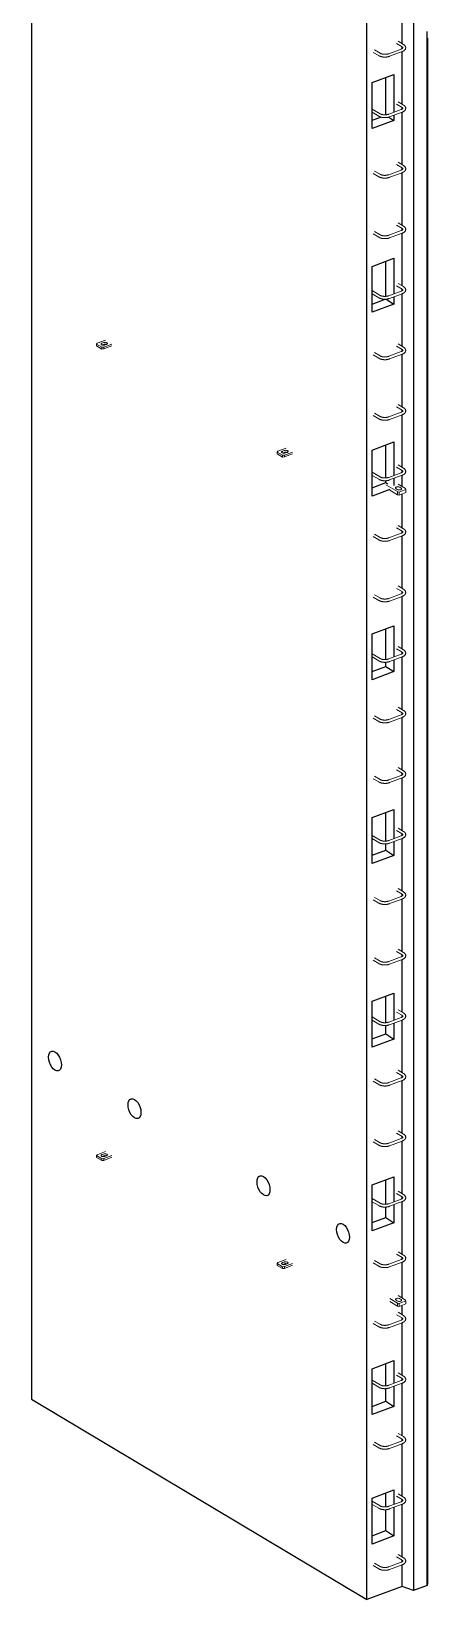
# Model space of a CAD drawing. Header units: millimetres. Extents: x -7291 to 5665, y 1067 to 18539.
# Drawn here: x 4523 to 5665, y 4432 to 8948 of the extents above; entities that cross this region are included whole.
import ezdxf

# ---------------------------------------------------------------- set-up
doc = ezdxf.new("R2010")
doc.units = ezdxf.units.MM
for name, color, linetype, lineweight in [('A-GENM', 13, 'Continuous', 18), ('A-WALL', 113, 'Continuous', 25), ('S-RBAR', 171, 'Continuous', 18)]:
    doc.layers.add(name, color=color, linetype=linetype, lineweight=lineweight)

# ---------------------------------------------------------------- blocks, each defined once
blk = doc.blocks.new('Rebar Bar - Part 3166313199-431004-3D Ortho')
at = {"layer": 'S-RBAR'}
for p, q in [((7063.4, 12398.9), (7079.3, 12389.4)), ((7083.4, 12396.2), (7067.5, 12405.7))]:
    blk.add_line(p, q, dxfattribs=at)
blk = doc.blocks.new('Rebar Bar - Part 2227165887-431004-3D Ortho')
at = {"layer": 'S-RBAR'}
for points in [[(7079.3, 12389.4, 0), (7079.7, 12389.1, 0), (7080, 12388.9, 0), (7080.3, 12388.7, 0), (7080.6, 12388.5, 0), (7080.8, 12388.3, 0), (7081, 12388.1, 0), (7081.2, 12387.9, 0), (7081.3, 12387.7, 0), (7081.4, 12387.6, 0), (7081.5, 12387.4, 0), (7081.6, 12387.3, 0), (7081.6, 12387.2, 0), (7081.6, 12387.1, 0), (7081.7, 12387.1, 0), (7081.7, 12387, 0), (7081.7, 12387, 0), (7081.7, 12386.9, 0), (7081.7, 12386.9, 0), (7081.7, 12386.8, 0), (7081.7, 12386.8, 0), (7081.6, 12386.7, 0), (7081.6, 12386.6, 0), (7081.5, 12386.5, 0), (7081.5, 12386.4, 0), (7081.4, 12386.2, 0), (7081.2, 12386.1, 0), (7081.1, 12385.9, 0), (7080.9, 12385.7, 0), (7080.7, 12385.5, 0), (7080.4, 12385.3, 0), (7080.1, 12385.1, 0), (7079.8, 12384.8, 0), (7079.5, 12384.6, 0), (7079.1, 12384.4, 0), (7078.7, 12384.2, 0), (7078.3, 12384, 0), (7077.8, 12383.8, 0), (7077.3, 12383.5, 0), (7076.8, 12383.3, 0), (7076.7, 12383.3, 0)], [(7083.4, 12396.2, 0), (7084, 12395.8, 0), (7084.6, 12395.4, 0), (7085.2, 12395, 0), (7085.7, 12394.6, 0), (7086.3, 12394.1, 0), (7086.7, 12393.6, 0), (7087.2, 12393.1, 0), (7087.6, 12392.6, 0), (7088.1, 12392, 0), (7088.4, 12391.5, 0), (7088.7, 12390.8, 0), (7089, 12390.2, 0), (7089.3, 12389.5, 0), (7089.5, 12388.9, 0), (7089.6, 12388.2, 0), (7089.7, 12387.4, 0), (7089.7, 12386.7, 0), (7089.6, 12386, 0), (7089.5, 12385.3, 0), (7089.4, 12384.6, 0), (7089.1, 12383.9, 0), (7088.9, 12383.3, 0), (7088.6, 12382.7, 0), (7088.2, 12382.1, 0), (7087.8, 12381.5, 0), (7087.4, 12381, 0), (7086.9, 12380.5, 0), (7086.5, 12380, 0), (7085.9, 12379.5, 0), (7085.4, 12379, 0), (7084.9, 12378.6, 0), (7084.3, 12378.2, 0), (7083.7, 12377.8, 0), (7083.1, 12377.5, 0), (7082.4, 12377.1, 0), (7081.7, 12376.8, 0), (7081.1, 12376.5, 0), (7080.4, 12376.2, 0), (7079.7, 12375.9, 0), (7079.5, 12375.8, 0)]]:
    blk.add_polyline3d(points, dxfattribs=at)
blk = doc.blocks.new('Rebar Bar - Part 981547073-431004-3D Ortho')
at = {"layer": 'S-RBAR'}
for p, q in [((7076.7, 12383.3), (7040.6, 12369.9)), ((7043.3, 12362.4), (7079.5, 12375.8))]:
    blk.add_line(p, q, dxfattribs=at)
blk = doc.blocks.new('Rebar Bar - Part 2227165887-V1-3D Ortho')
at = {"layer": 'S-RBAR'}
for points in [[(7011.8, 12364.2, 0), (7012.4, 12363.9, 0), (7013.1, 12363.5, 0), (7013.8, 12363.2, 0), (7014.4, 12362.9, 0), (7015.1, 12362.6, 0), (7015.9, 12362.3, 0), (7016.6, 12362.1, 0), (7017.4, 12361.8, 0), (7018.1, 12361.6, 0), (7018.9, 12361.4, 0), (7019.7, 12361.2, 0), (7020.5, 12361, 0), (7021.3, 12360.8, 0), (7022.2, 12360.7, 0), (7023, 12360.6, 0), (7023.9, 12360.4, 0), (7024.7, 12360.3, 0), (7025.6, 12360.3, 0), (7026.4, 12360.2, 0), (7027.3, 12360.1, 0), (7028.2, 12360.1, 0), (7029.1, 12360.1, 0), (7029.9, 12360.1, 0), (7030.8, 12360.1, 0), (7031.7, 12360.1, 0), (7032.6, 12360.2, 0), (7033.4, 12360.2, 0), (7034.3, 12360.3, 0), (7035.1, 12360.4, 0), (7036, 12360.5, 0), (7036.8, 12360.7, 0), (7037.7, 12360.8, 0), (7038.5, 12361, 0), (7039.3, 12361.2, 0), (7040.1, 12361.3, 0), (7040.9, 12361.6, 0), (7041.6, 12361.8, 0), (7042.4, 12362, 0), (7043.1, 12362.3, 0), (7043.3, 12362.4, 0)], [(7015.9, 12371.1, 0), (7016.3, 12370.9, 0), (7016.7, 12370.7, 0), (7017.2, 12370.4, 0), (7017.6, 12370.2, 0), (7018.1, 12370, 0), (7018.6, 12369.8, 0), (7019.2, 12369.6, 0), (7019.7, 12369.5, 0), (7020.3, 12369.3, 0), (7020.9, 12369.1, 0), (7021.5, 12369, 0), (7022.2, 12368.8, 0), (7022.8, 12368.7, 0), (7023.5, 12368.6, 0), (7024.2, 12368.5, 0), (7024.9, 12368.4, 0), (7025.6, 12368.3, 0), (7026.3, 12368.2, 0), (7027, 12368.2, 0), (7027.7, 12368.1, 0), (7028.4, 12368.1, 0), (7029.1, 12368.1, 0), (7029.9, 12368.1, 0), (7030.6, 12368.1, 0), (7031.3, 12368.1, 0), (7032, 12368.2, 0), (7032.7, 12368.2, 0), (7033.5, 12368.3, 0), (7034.2, 12368.4, 0), (7034.8, 12368.5, 0), (7035.5, 12368.6, 0), (7036.2, 12368.7, 0), (7036.8, 12368.8, 0), (7037.5, 12368.9, 0), (7038.1, 12369.1, 0), (7038.7, 12369.3, 0), (7039.3, 12369.4, 0), (7039.9, 12369.6, 0), (7040.4, 12369.8, 0), (7040.6, 12369.9, 0)]]:
    blk.add_polyline3d(points, dxfattribs=at)
blk = doc.blocks.new('Rebar Bar - Part 3131074535-431004-3D Ortho')
at = {"layer": 'S-RBAR'}
for p, q in [((7015.9, 12371.1), (7000, 12380.6)), ((6995.9, 12373.7), (7011.8, 12364.2))]:
    blk.add_line(p, q, dxfattribs=at)
blk = doc.blocks.new('Rebar Bar - Part 3131074535-V3-3D Ortho')
at = {"layer": 'S-RBAR'}
for p, q in [((7015.9, 11848.2), (6993, 11861.9)), ((6993, 11852.6), (7011.8, 11841.3))]:
    blk.add_line(p, q, dxfattribs=at)
blk = doc.blocks.new('Rebar Bar - Part 3166313199-V5-3D Ortho')
at = {"layer": 'S-RBAR'}
for p, q in [((7063.4, 8564.1), (7079.3, 8554.6)), ((7083.4, 8561.4), (7067.7, 8570.8))]:
    blk.add_line(p, q, dxfattribs=at)
blk = doc.blocks.new('Rebar Bar - Part 3131074535-V6-3D Ortho')
at = {"layer": 'S-RBAR'}
for p, q in [((7015.9, 6270.3), (7000, 6279.8)), ((6996, 6272.9), (7011.8, 6263.4))]:
    blk.add_line(p, q, dxfattribs=at)
blk = doc.blocks.new('Rebar Bar - Part 3131074535-V7-3D Ortho')
at = {"layer": 'S-RBAR'}
for p, q in [((6995.9, 4529.8), (7011.8, 4520.3)), ((7015.9, 4527.2), (7000, 4536.7))]:
    blk.add_line(p, q, dxfattribs=at)
blk = doc.blocks.new('RR spread anchor face based - RR-SA-1_4-160-1726851-3D Ortho')
at = {"layer": 'A-GENM'}
for p, q in [((6224.8, 12066.6), (6201.2, 12057.8)), ((6214.4, 12057.9), (6219.1, 12059.7)), ((6201.2, 12057.8), (6198.8, 12055.4)), ((6198.8, 12055.4), (6214.3, 12046.2)), ((6198.8, 12055.4), (6198.8, 12050.1)), ((6214.3, 12040.9), (6198.8, 12050.1)), ((6214.3, 12046.2), (6219.8, 12046.7)), ((6214.3, 12046.2), (6214.3, 12040.9)), ((6219.8, 12041.4), (6214.3, 12040.9)), ((6219.1, 12054.4), (6214.5, 12052.7)), ((6219.8, 12046.7), (6243.4, 12055.5)), ((6243.4, 12050.2), (6219.8, 12041.4)), ((6219.8, 12046.7), (6219.8, 12041.4)), ((6227.8, 12054.5), (6223, 12052.7))]:
    blk.add_line(p, q, dxfattribs=at)
for points in [[(6219.1, 12059.7, 0), (6220.7, 12060.1, 0), (6222.4, 12060.3, 0), (6224.2, 12060.4, 0), (6226, 12060.1, 0), (6227.6, 12059.7, 0), (6228.9, 12059.1, 0), (6229.8, 12058.4, 0), (6230.3, 12057.6, 0), (6230.4, 12056.7, 0), (6229.9, 12055.9, 0), (6229, 12055.1, 0), (6227.8, 12054.5, 0)], [(6223, 12052.7, 0), (6221.5, 12052.3, 0), (6219.7, 12052.1, 0), (6217.9, 12052.1, 0), (6216.1, 12052.3, 0), (6214.5, 12052.7, 0), (6213.2, 12053.3, 0), (6212.3, 12054, 0), (6211.8, 12054.9, 0), (6211.8, 12055.7, 0), (6212.2, 12056.6, 0), (6213.1, 12057.3, 0), (6214.4, 12057.9, 0)], [(6227.6, 12054.4, 0), (6226, 12054.9, 0), (6224.2, 12055.1, 0), (6222.4, 12055.1, 0), (6220.7, 12054.8, 0), (6219.1, 12054.4, 0)]]:
    blk.add_polyline3d(points, dxfattribs=at)
blk = doc.blocks.new('RR spread anchor face based - RR-SA-1_4-160-V8-3D Ortho')
at = {"layer": 'A-GENM'}
for p, q in [((6721.4, 11746.8), (6719, 11744.4)), ((6719, 11744.4), (6734.5, 11735.2)), ((6719, 11744.4), (6719, 11739.1)), ((6745, 11755.6), (6721.4, 11746.8)), ((6734.6, 11746.9), (6739.3, 11748.7)), ((6739.3, 11743.4), (6734.8, 11741.7)), ((6740, 11735.7), (6763.6, 11744.5)), ((6748, 11743.5), (6743.3, 11741.7)), ((6734.5, 11729.9), (6719, 11739.1)), ((6734.5, 11735.2), (6740, 11735.7)), ((6734.5, 11735.2), (6734.5, 11729.9)), ((6740, 11730.4), (6734.6, 11729.9)), ((6763.6, 11739.2), (6740, 11730.4)), ((6740, 11735.7), (6740, 11730.4))]:
    blk.add_line(p, q, dxfattribs=at)
for points in [[(6743.3, 11741.7, 0), (6741.7, 11741.3, 0), (6739.9, 11741.1, 0), (6738.1, 11741, 0), (6736.3, 11741.3, 0), (6734.8, 11741.7, 0), (6733.4, 11742.3, 0), (6732.5, 11743, 0), (6732, 11743.9, 0), (6732, 11744.7, 0), (6732.4, 11745.6, 0), (6733.3, 11746.3, 0), (6734.6, 11746.9, 0)], [(6739.3, 11748.7, 0), (6740.9, 11749.1, 0), (6742.6, 11749.3, 0), (6744.5, 11749.4, 0), (6746.2, 11749.1, 0), (6747.8, 11748.7, 0), (6749.1, 11748.1, 0), (6750.1, 11747.4, 0), (6750.6, 11746.6, 0), (6750.6, 11745.7, 0), (6750.2, 11744.9, 0), (6749.3, 11744.1, 0), (6748, 11743.5, 0)], [(6747.8, 11743.4, 0), (6746.2, 11743.9, 0), (6744.5, 11744.1, 0), (6742.6, 11744.1, 0), (6740.9, 11743.8, 0), (6739.3, 11743.4, 0)]]:
    blk.add_polyline3d(points, dxfattribs=at)
blk = doc.blocks.new('RR spread anchor face based - RR-SA-2_5-200-V10-3D Ortho')
at = {"layer": 'A-GENM'}
for p, q in [((7032.4, 7642.4), (7065.7, 7622.5)), ((7089.2, 7631.2), (7067.5, 7644.2)), ((7072.7, 7635), (7076.4, 7632.8)), ((7065.7, 7613.6), (7044, 7626.6)), ((7065.4, 7628.7), (7061.7, 7630.9)), ((7065.7, 7622.5), (7070.7, 7621.3)), ((7065.7, 7613.6), (7065.7, 7622.5)), ((7070.7, 7612.5), (7065.7, 7613.6)), ((7070.7, 7621.3), (7090.4, 7628.6)), ((7070.7, 7621.3), (7070.7, 7612.5)), ((7090.4, 7619.8), (7070.7, 7612.5)), ((7090.4, 7628.6), (7089.2, 7631.2)), ((7090.4, 7628.6), (7090.4, 7619.8))]:
    blk.add_line(p, q, dxfattribs=at)
for points in [[(7061.7, 7630.9, 0), (7060.8, 7631.6, 0), (7060.3, 7632.5, 0), (7060.3, 7633.3, 0), (7060.7, 7634.2, 0), (7061.6, 7634.9, 0), (7062.9, 7635.5, 0), (7064.5, 7636, 0), (7066.2, 7636.2, 0), (7068, 7636.2, 0), (7069.8, 7636, 0), (7071.4, 7635.6, 0), (7072.7, 7635, 0)], [(7076.4, 7632.8, 0), (7077.4, 7632, 0), (7077.9, 7631.2, 0), (7077.9, 7630.3, 0), (7077.4, 7629.5, 0), (7076.6, 7628.7, 0), (7075.3, 7628.1, 0), (7073.7, 7627.7, 0), (7071.9, 7627.5, 0), (7070.1, 7627.4, 0), (7068.3, 7627.7, 0), (7066.8, 7628.1, 0), (7065.4, 7628.7, 0)]]:
    blk.add_polyline3d(points, dxfattribs=at)
blk = doc.blocks.new('RR spread anchor face based - RR-SA-2_5-200-V11-3D Ortho')
at = {"layer": 'A-GENM'}
for p, q in [((7044, 5298.6), (7065.7, 5285.6)), ((7065.7, 5276.8), (7044, 5289.7)), ((7065.4, 5291.8), (7061.7, 5294)), ((7065.7, 5285.6), (7070.7, 5284.5)), ((7065.7, 5276.8), (7065.7, 5285.6)), ((7089.2, 5294.4), (7067.5, 5307.3)), ((7070.7, 5284.5), (7090.4, 5291.8)), ((7070.7, 5284.5), (7070.7, 5275.7)), ((7072.7, 5298.1), (7076.4, 5295.9)), ((7090.4, 5291.8), (7089.2, 5294.4)), ((7090.4, 5291.8), (7090.4, 5283)), ((7070.7, 5275.7), (7065.7, 5276.8)), ((7090.4, 5283), (7070.7, 5275.7))]:
    blk.add_line(p, q, dxfattribs=at)
for points in [[(7061.7, 5294, 0), (7060.8, 5294.8, 0), (7060.3, 5295.6, 0), (7060.3, 5296.5, 0), (7060.7, 5297.3, 0), (7061.6, 5298.1, 0), (7062.9, 5298.7, 0), (7064.5, 5299.1, 0), (7066.2, 5299.3, 0), (7068, 5299.4, 0), (7069.8, 5299.1, 0), (7071.4, 5298.7, 0), (7072.7, 5298.1, 0)], [(7076.4, 5295.9, 0), (7077.4, 5295.2, 0), (7077.9, 5294.3, 0), (7077.9, 5293.5, 0), (7077.4, 5292.6, 0), (7076.6, 5291.9, 0), (7075.3, 5291.3, 0), (7073.7, 5290.8, 0), (7071.9, 5290.6, 0), (7070.1, 5290.6, 0), (7068.3, 5290.8, 0), (7066.8, 5291.2, 0), (7065.4, 5291.8, 0)]]:
    blk.add_polyline3d(points, dxfattribs=at)

msp = doc.modelspace()

# ---------------------------------------------------------------- linework, layer by layer
at = {"layer": 'A-WALL'}
for p, q in [((5624.31509, 12442.65444), (5624.31509, 4457.65294)), ((4523.47676, 12312.72257), (4523.47676, 5009.1486)), ((5489.6232, 4431.57559), (5489.6232, 11863.38659)), ((5591.69075, 8912.41557), (5591.69075, 9063.95099)), ((5663.5253, 8930.20045), (5663.5253, 8947.9371)), ((5591.69075, 8898.24784), (5591.69075, 8903.31053)), ((5663.56981, 4472.25466), (5663.56981, 8930.217)), ((5665.22834, 8928.02099), (5663.58231, 8930.20045)), ((5665.22834, 8928.02099), (5665.22834, 4478.87925)), ((5591.69075, 8738.1065), (5591.69075, 8889.64192)), ((5505.3259, 8800.28736), (5568.1367, 8823.65131)), ((5544.80223, 8707.87929), (5544.80223, 8814.97151)), ((5568.1367, 8823.65131), (5568.1367, 8715.01552)), ((5505.3259, 8668.01235), (5505.3259, 8800.28736)), ((5591.69075, 8723.99495), (5591.69075, 8729.00146)), ((5505.3259, 8691.84597), (5530.43643, 8701.18642)), ((5568.1367, 8691.3763), (5505.3259, 8668.01235)), ((5553.05082, 8701.17334), (5568.1367, 8691.3763)), ((5568.1367, 8706.56655), (5568.1367, 8691.3763)), ((5591.69075, 8563.79743), (5591.69075, 8715.33285)), ((5591.69075, 8549.6297), (5591.69075, 8554.69239)), ((5591.69075, 8389.48836), (5591.69075, 8541.02378)), ((5591.69075, 8375.32063), (5591.69075, 8380.38332)), ((5591.69075, 8215.17929), (5591.69075, 8366.54276)), ((5505.3259, 8271.18731), (5568.1367, 8294.55127)), ((5505.3259, 8138.9123), (5505.3259, 8271.18731)), ((5544.80223, 8184.95208), (5544.80223, 8285.87146)), ((5568.1367, 8294.55127), (5568.1367, 8192.2145)), ((5505.3259, 8162.74592), (5542.97742, 8176.75129)), ((5545.60408, 8176.90934), (5568.1367, 8162.27625)), ((5568.1367, 8183.63934), (5568.1367, 8162.27625)), ((5591.69075, 8201.01156), (5591.69075, 8206.07425)), ((5591.69075, 8040.87022), (5591.69075, 8192.40564)), ((5568.1367, 8162.27625), (5505.3259, 8138.9123)), ((5591.69075, 8026.70249), (5591.69075, 8031.76518)), ((5591.69075, 7866.56115), (5591.69075, 8018.09657)), ((5591.69075, 7852.39342), (5591.69075, 7857.45611)), ((5591.69075, 7692.25208), (5591.69075, 7843.7875)), ((5505.3259, 7742.08727), (5568.1367, 7765.45122)), ((5505.3259, 7609.81226), (5505.3259, 7742.08727)), ((5544.80223, 7662.02487), (5544.80223, 7756.77142)), ((5568.1367, 7765.45122), (5568.1367, 7669.1611)), ((5591.69075, 7678.08435), (5591.69075, 7683.14704)), ((5505.3259, 7633.64588), (5544.80223, 7648.33003)), ((5544.80223, 7648.33003), (5544.80223, 7653.96424)), ((5544.80223, 7648.33003), (5550.63585, 7644.54157)), ((5568.1367, 7660.71213), (5568.1367, 7639.78996)), ((5591.69075, 7637.13027), (5591.69075, 7669.47843)), ((5556.35967, 7628.79547), (5505.3259, 7609.81226)), ((5591.69075, 7517.94301), (5591.69075, 7615.70865)), ((5591.69075, 7503.77528), (5591.69075, 7508.83797)), ((5591.69075, 7343.63394), (5591.69075, 7495.16936)), ((5591.69075, 7329.46621), (5591.69075, 7334.5289)), ((5591.69075, 7169.32487), (5591.69075, 7320.86029)), ((5505.3259, 7212.98723), (5568.1367, 7236.35118)), ((5544.80223, 7139.09766), (5544.80223, 7227.67138)), ((5568.1367, 7236.35118), (5568.1367, 7146.23389)), ((5505.3259, 7080.71222), (5505.3259, 7212.98723)), ((5568.1367, 7137.78492), (5568.1367, 7104.07617)), ((5591.69075, 7155.15714), (5591.69075, 7160.21983)), ((5591.69075, 6995.0158), (5591.69075, 7146.55122)), ((5505.3259, 7104.54584), (5544.80223, 7119.22999)), ((5568.1367, 7104.07617), (5505.3259, 7080.71222)), ((5544.80223, 7119.22999), (5544.80223, 7131.03703)), ((5544.80223, 7119.22999), (5568.1367, 7104.07617)), ((5591.69075, 6980.84807), (5591.69075, 6985.91076)), ((5591.69075, 6820.70673), (5591.69075, 6972.24215)), ((5591.69075, 6806.539), (5591.69075, 6811.60169)), ((5591.69075, 6646.39766), (5591.69075, 6797.93308)), ((5505.3259, 6683.88718), (5568.1367, 6707.25113)), ((5544.80223, 6616.17045), (5544.80223, 6698.57133)), ((5568.1367, 6707.25113), (5568.1367, 6623.30668)), ((5505.3259, 6551.61217), (5505.3259, 6683.88718)), ((5544.80223, 6590.12994), (5544.80223, 6608.10982)), ((5568.1367, 6614.85771), (5568.1367, 6574.97612)), ((5591.69075, 6632.22993), (5591.69075, 6637.29262)), ((5591.69075, 6472.08859), (5591.69075, 6623.62401)), ((5505.3259, 6575.44579), (5544.80223, 6590.12994)), ((5568.1367, 6574.97612), (5505.3259, 6551.61217)), ((5544.80223, 6590.12994), (5568.1367, 6574.97612)), ((5591.69075, 6457.92086), (5591.69075, 6462.98355)), ((5591.69075, 6297.77952), (5591.69075, 6449.31494)), ((5591.69075, 6283.61179), (5591.69075, 6288.67448)), ((5591.69075, 6123.47045), (5591.69075, 6275.00587)), ((5505.3259, 6154.78714), (5568.1367, 6178.15109)), ((5505.3259, 6022.51213), (5505.3259, 6154.78714)), ((5544.80223, 6093.24324), (5544.80223, 6169.47129)), ((5568.1367, 6178.15109), (5568.1367, 6100.37947)), ((5591.69075, 6109.30272), (5591.69075, 6114.36541)), ((5591.69075, 5949.16138), (5591.69075, 6100.6968)), ((5505.3259, 6046.34575), (5544.80223, 6061.0299)), ((5544.80223, 6061.0299), (5544.80223, 6085.18261)), ((5544.80223, 6061.0299), (5568.1367, 6045.87608)), ((5568.1367, 6091.9305), (5568.1367, 6045.87608)), ((5568.1367, 6045.87608), (5505.3259, 6022.51213)), ((5591.69075, 5934.99365), (5591.69075, 5940.05634)), ((5591.69075, 5774.85231), (5591.69075, 5926.38773)), ((5591.69075, 5760.68458), (5591.69075, 5765.74727)), ((5591.69075, 5600.54324), (5591.69075, 5752.07866)), ((5505.3259, 5625.6871), (5568.1367, 5649.05105)), ((5568.1367, 5649.05105), (5568.1367, 5577.45226)), ((5505.3259, 5493.41208), (5505.3259, 5625.6871)), ((5544.80223, 5570.31603), (5544.80223, 5640.37124)), ((5544.80223, 5531.92985), (5544.80223, 5562.2554)), ((5568.1367, 5569.00329), (5568.1367, 5516.77604)), ((5591.69075, 5586.37551), (5591.69075, 5591.4382)), ((5591.69075, 5426.23417), (5591.69075, 5577.76959)), ((5505.3259, 5517.2457), (5544.80223, 5531.92985)), ((5568.1367, 5516.77604), (5505.3259, 5493.41208)), ((5544.80223, 5531.92985), (5568.1367, 5516.77604)), ((5591.69075, 5412.06644), (5591.69075, 5417.12913)), ((5591.69075, 5300.27174), (5591.69075, 5403.46052)), ((5591.69075, 5251.9251), (5591.69075, 5278.85012)), ((5591.69075, 5237.75737), (5591.69075, 5242.82006)), ((5591.69075, 5077.61603), (5591.69075, 5229.15145)), ((5505.3259, 5096.58705), (5568.1367, 5119.951)), ((5544.80223, 5047.38882), (5544.80223, 5111.2712)), ((5568.1367, 5119.951), (5568.1367, 5054.52505)), ((5505.3259, 4964.31204), (5505.3259, 5096.58705)), ((5591.69075, 5063.4483), (5591.69075, 5068.51099)), ((5544.80223, 5002.82981), (5544.80223, 5039.32819)), ((5568.1367, 5046.07608), (5568.1367, 4987.67599)), ((5591.69075, 4903.30696), (5591.69075, 5054.84238)), ((4523.47676, 5009.1486), (5489.6232, 4431.57559)), ((5505.3259, 4988.14566), (5544.80223, 5002.82981)), ((5568.1367, 4987.67599), (5505.3259, 4964.31204)), ((5544.80223, 5002.82981), (5568.1367, 4987.67599)), ((5591.69075, 4889.13923), (5591.69075, 4894.15011)), ((5591.69075, 4728.99789), (5591.69075, 4880.53331)), ((5505.3259, 4724.01244), (5568.1367, 4747.37639)), ((5568.1367, 4747.37639), (5568.1367, 4705.90691)), ((5505.3259, 4591.73743), (5505.3259, 4724.01244)), ((5544.80223, 4698.77068), (5544.80223, 4738.69659)), ((5568.1367, 4697.45794), (5568.1367, 4615.10138)), ((5591.69075, 4714.83016), (5591.69075, 4719.89285)), ((5591.69075, 4554.68882), (5591.69075, 4706.22424)), ((5544.80223, 4630.2552), (5544.80223, 4690.71005)), ((5505.3259, 4615.57105), (5544.80223, 4630.2552)), ((5568.1367, 4615.10138), (5505.3259, 4591.73743)), ((5544.80223, 4630.2552), (5568.1367, 4615.10138)), ((5591.69075, 4540.52109), (5591.69075, 4545.58378)), ((5591.69075, 4469.54201), (5591.69075, 4531.91517)), ((5663.56981, 4472.25466), (5624.31509, 4457.65294)), ((5665.22834, 4478.87925), (5663.56981, 4472.25466)), ((5591.69075, 4469.54201), (5489.6232, 4431.57559)), ((5624.31509, 4457.65294), (5591.69075, 4469.54201))]:
    msp.add_line(p, q, dxfattribs=at)
for points in [[(4591.60247, 5956.07571, 0), (4586.79368, 5959.85189, 0), (4582.3126, 5965.1736, 0), (4578.46461, 5971.67816, 0), (4575.51194, 5978.92231, 0), (4573.65582, 5986.41236, 0), (4573.02273, 5993.63789, 0), (4573.65582, 6000.10648, 0), (4575.51194, 6005.37731, 0), (4578.46461, 6009.09118, 0), (4582.3126, 6010.99501, 0), (4586.79368, 6010.95903, 0), (4591.60247, 6008.98572, 0)], [(4591.60247, 6008.98572, 0), (4596.41126, 6005.20954, 0), (4600.89234, 5999.88783, 0), (4604.74033, 5993.38327, 0), (4607.693, 5986.13912, 0), (4609.54912, 5978.64907, 0), (4610.18221, 5971.42354, 0), (4609.54912, 5964.95495, 0), (4607.693, 5959.68412, 0), (4604.74033, 5955.97025, 0), (4600.89234, 5954.06643, 0), (4596.41126, 5954.1024, 0), (4591.60247, 5956.07571, 0)], [(4820.75259, 5819.08724, 0), (4815.9438, 5822.86342, 0), (4811.46272, 5828.18513, 0), (4807.61473, 5834.68969, 0), (4804.66206, 5841.93384, 0), (4802.80594, 5849.42389, 0), (4802.17285, 5856.64942, 0), (4802.80594, 5863.11801, 0), (4804.66206, 5868.38884, 0), (4807.61473, 5872.10272, 0), (4811.46272, 5874.00654, 0), (4815.9438, 5873.97056, 0), (4820.75259, 5871.99725, 0)], [(4820.75259, 5871.99725, 0), (4825.56138, 5868.22107, 0), (4830.04246, 5862.89936, 0), (4833.89045, 5856.3948, 0), (4836.84311, 5849.15065, 0), (4838.69924, 5841.6606, 0), (4839.33233, 5834.43507, 0), (4838.69924, 5827.96648, 0), (4836.84311, 5822.69565, 0), (4833.89045, 5818.98178, 0), (4830.04246, 5817.07796, 0), (4825.56138, 5817.11393, 0), (4820.75259, 5819.08724, 0)], [(5192.34737, 5596.94378, 0), (5187.53858, 5600.71996, 0), (5183.0575, 5606.04166, 0), (5179.20951, 5612.54623, 0), (5176.25684, 5619.79037, 0), (5174.40072, 5627.28043, 0), (5173.76763, 5634.50595, 0), (5174.40072, 5640.97455, 0), (5176.25684, 5646.24538, 0), (5179.20951, 5649.95925, 0), (5183.0575, 5651.86307, 0), (5187.53858, 5651.8271, 0), (5192.34737, 5649.85378, 0)], [(5192.34737, 5649.85378, 0), (5197.15616, 5646.0776, 0), (5201.63724, 5640.7559, 0), (5205.48523, 5634.25134, 0), (5208.4379, 5627.00719, 0), (5210.29402, 5619.51713, 0), (5210.92711, 5612.29161, 0), (5210.29402, 5605.82302, 0), (5208.4379, 5600.55219, 0), (5205.48523, 5596.83831, 0), (5201.63724, 5594.93449, 0), (5197.15616, 5594.97046, 0), (5192.34737, 5596.94378, 0)], [(5421.49749, 5459.95531, 0), (5416.6887, 5463.73149, 0), (5412.20762, 5469.05319, 0), (5408.35963, 5475.55776, 0), (5405.40696, 5482.8019, 0), (5403.55084, 5490.29196, 0), (5402.91775, 5497.51748, 0), (5403.55084, 5503.98608, 0), (5405.40696, 5509.25691, 0), (5408.35963, 5512.97078, 0), (5412.20762, 5514.8746, 0), (5416.6887, 5514.83863, 0), (5421.49749, 5512.86531, 0)], [(5421.49749, 5512.86531, 0), (5426.30628, 5509.08913, 0), (5430.78736, 5503.76743, 0), (5434.63535, 5497.26287, 0), (5437.58801, 5490.01872, 0), (5439.44414, 5482.52866, 0), (5440.07723, 5475.30314, 0), (5439.44414, 5468.83455, 0), (5437.58801, 5463.56372, 0), (5434.63535, 5459.84984, 0), (5430.78736, 5457.94602, 0), (5426.30628, 5457.98199, 0), (5421.49749, 5459.95531, 0)]]:
    msp.add_polyline3d(points, dxfattribs=at)

# ---------------------------------------------------------------- block references
at = {"layer": 'A-GENM'}
for name, p in [('RR spread anchor face based - RR-SA-1_4-160-1726851-3D Ortho', (-1487.63051, -4007.93283)), ('RR spread anchor face based - RR-SA-1_4-160-1726851-3D Ortho', (-967.39781, -4318.93368)), ('RR spread anchor face based - RR-SA-2_5-200-V10-3D Ortho', (-1487.63051, 0)), ('RR spread anchor face based - RR-SA-1_4-160-1726851-3D Ortho', (-1487.63051, -6344.79136)), ('RR spread anchor face based - RR-SA-1_4-160-V8-3D Ortho', (-1487.63051, -6344.79136)), ('RR spread anchor face based - RR-SA-2_5-200-V11-3D Ortho', (-1487.63051, 0))]:
    msp.add_blockref(name, p, dxfattribs=at)
at = {"layer": 'S-RBAR'}
for name, p in [('Rebar Bar - Part 3166313199-431004-3D Ortho', (-1487.63051, -3486.1814)), ('Rebar Bar - Part 2227165887-431004-3D Ortho', (-1487.63051, -3486.1814)), ('Rebar Bar - Part 3131074535-431004-3D Ortho', (-1487.63051, -3486.1814)), ('Rebar Bar - Part 2227165887-V1-3D Ortho', (-1487.63051, -3486.1814)), ('Rebar Bar - Part 981547073-431004-3D Ortho', (-1487.63051, -3486.1814)), ('Rebar Bar - Part 3131074535-V3-3D Ortho', (-1487.63051, -3137.56326)), ('Rebar Bar - Part 981547073-431004-3D Ortho', (-1487.63051, -3660.49047)), ('Rebar Bar - Part 3166313199-431004-3D Ortho', (-1487.63051, -3660.49047)), ('Rebar Bar - Part 2227165887-431004-3D Ortho', (-1487.63051, -3660.49047)), ('Rebar Bar - Part 2227165887-V1-3D Ortho', (-1487.63051, -3660.49047)), ('Rebar Bar - Part 3131074535-431004-3D Ortho', (-1487.63051, -3834.79954)), ('Rebar Bar - Part 2227165887-V1-3D Ortho', (-1487.63051, -3834.79954)), ('Rebar Bar - Part 981547073-431004-3D Ortho', (-1487.63051, -3834.79954)), ('Rebar Bar - Part 3166313199-V5-3D Ortho', (-1487.63051, 0)), ('Rebar Bar - Part 2227165887-431004-3D Ortho', (-1487.63051, -3834.79954)), ('Rebar Bar - Part 3131074535-431004-3D Ortho', (-1487.63051, -4009.10861)), ('Rebar Bar - Part 2227165887-V1-3D Ortho', (-1487.63051, -4009.10861)), ('Rebar Bar - Part 981547073-431004-3D Ortho', (-1487.63051, -4009.10861)), ('Rebar Bar - Part 3166313199-431004-3D Ortho', (-1487.63051, -4009.10861)), ('Rebar Bar - Part 2227165887-431004-3D Ortho', (-1487.63051, -4009.10861)), ('Rebar Bar - Part 3166313199-431004-3D Ortho', (-1487.63051, -4183.41768)), ('Rebar Bar - Part 3131074535-V3-3D Ortho', (-1487.63051, -3660.49047)), ('Rebar Bar - Part 2227165887-V1-3D Ortho', (-1487.63051, -4183.41768)), ('Rebar Bar - Part 981547073-431004-3D Ortho', (-1487.63051, -4183.41768)), ('Rebar Bar - Part 2227165887-431004-3D Ortho', (-1487.63051, -4183.41768)), ('Rebar Bar - Part 3166313199-431004-3D Ortho', (-1487.63051, -4357.72675)), ('Rebar Bar - Part 3131074535-431004-3D Ortho', (-1487.63051, -4357.72675)), ('Rebar Bar - Part 2227165887-V1-3D Ortho', (-1487.63051, -4357.72675)), ('Rebar Bar - Part 981547073-431004-3D Ortho', (-1487.63051, -4357.72675)), ('Rebar Bar - Part 2227165887-431004-3D Ortho', (-1487.63051, -4357.72675)), ('Rebar Bar - Part 3166313199-431004-3D Ortho', (-1487.63051, -4532.03582)), ('Rebar Bar - Part 2227165887-431004-3D Ortho', (-1487.63051, -4532.03582)), ('Rebar Bar - Part 3131074535-431004-3D Ortho', (-1487.63051, -4532.03582)), ('Rebar Bar - Part 2227165887-V1-3D Ortho', (-1487.63051, -4532.03582)), ('Rebar Bar - Part 981547073-431004-3D Ortho', (-1487.63051, -4532.03582)), ('Rebar Bar - Part 3131074535-V3-3D Ortho', (-1487.63051, -4183.41768)), ('Rebar Bar - Part 3166313199-431004-3D Ortho', (-1487.63051, -4706.34489)), ('Rebar Bar - Part 2227165887-431004-3D Ortho', (-1487.63051, -4706.34489)), ('Rebar Bar - Part 2227165887-V1-3D Ortho', (-1487.63051, -4706.34489)), ('Rebar Bar - Part 981547073-431004-3D Ortho', (-1487.63051, -4706.34489)), ('Rebar Bar - Part 3131074535-431004-3D Ortho', (-1487.63051, -4880.65396)), ('Rebar Bar - Part 981547073-431004-3D Ortho', (-1487.63051, -4880.65396)), ('Rebar Bar - Part 3166313199-431004-3D Ortho', (-1487.63051, -4880.65396)), ('Rebar Bar - Part 2227165887-431004-3D Ortho', (-1487.63051, -4880.65396)), ('Rebar Bar - Part 2227165887-V1-3D Ortho', (-1487.63051, -4880.65396)), ('Rebar Bar - Part 3131074535-431004-3D Ortho', (-1487.63051, -5054.96303)), ('Rebar Bar - Part 981547073-431004-3D Ortho', (-1487.63051, -5054.96303)), ('Rebar Bar - Part 3166313199-431004-3D Ortho', (-1487.63051, -5054.96303)), ('Rebar Bar - Part 2227165887-431004-3D Ortho', (-1487.63051, -5054.96303)), ('Rebar Bar - Part 2227165887-V1-3D Ortho', (-1487.63051, -5054.96303)), ('Rebar Bar - Part 3131074535-V3-3D Ortho', (-1487.63051, -4706.34489)), ('Rebar Bar - Part 2227165887-V1-3D Ortho', (-1487.63051, -5229.2721)), ('Rebar Bar - Part 981547073-431004-3D Ortho', (-1487.63051, -5229.2721)), ('Rebar Bar - Part 3166313199-431004-3D Ortho', (-1487.63051, -5229.2721)), ('Rebar Bar - Part 2227165887-431004-3D Ortho', (-1487.63051, -5229.2721)), ('Rebar Bar - Part 3166313199-431004-3D Ortho', (-1487.63051, -5403.58117)), ('Rebar Bar - Part 3131074535-431004-3D Ortho', (-1487.63051, -5403.58117)), ('Rebar Bar - Part 2227165887-V1-3D Ortho', (-1487.63051, -5403.58117)), ('Rebar Bar - Part 981547073-431004-3D Ortho', (-1487.63051, -5403.58117)), ('Rebar Bar - Part 2227165887-431004-3D Ortho', (-1487.63051, -5403.58117)), ('Rebar Bar - Part 3166313199-431004-3D Ortho', (-1487.63051, -5577.89024)), ('Rebar Bar - Part 3131074535-431004-3D Ortho', (-1487.63051, -5577.89024)), ('Rebar Bar - Part 2227165887-V1-3D Ortho', (-1487.63051, -5577.89024)), ('Rebar Bar - Part 981547073-431004-3D Ortho', (-1487.63051, -5577.89024)), ('Rebar Bar - Part 2227165887-431004-3D Ortho', (-1487.63051, -5577.89024)), ('Rebar Bar - Part 3166313199-431004-3D Ortho', (-1487.63051, -5752.19931)), ('Rebar Bar - Part 2227165887-431004-3D Ortho', (-1487.63051, -5752.19931)), ('Rebar Bar - Part 3131074535-V3-3D Ortho', (-1487.63051, -5229.2721)), ('Rebar Bar - Part 2227165887-V1-3D Ortho', (-1487.63051, -5752.19931)), ('Rebar Bar - Part 981547073-431004-3D Ortho', (-1487.63051, -5752.19931)), ('Rebar Bar - Part 3166313199-431004-3D Ortho', (-1487.63051, -5926.50838)), ('Rebar Bar - Part 2227165887-431004-3D Ortho', (-1487.63051, -5926.50838)), ('Rebar Bar - Part 3131074535-431004-3D Ortho', (-1487.63051, -5926.50838)), ('Rebar Bar - Part 2227165887-V1-3D Ortho', (-1487.63051, -5926.50838)), ('Rebar Bar - Part 981547073-431004-3D Ortho', (-1487.63051, -5926.50838)), ('Rebar Bar - Part 3131074535-V6-3D Ortho', (-1487.63051, 0)), ('Rebar Bar - Part 981547073-431004-3D Ortho', (-1487.63051, -6100.81745)), ('Rebar Bar - Part 3166313199-431004-3D Ortho', (-1487.63051, -6100.81745)), ('Rebar Bar - Part 2227165887-431004-3D Ortho', (-1487.63051, -6100.81745)), ('Rebar Bar - Part 2227165887-V1-3D Ortho', (-1487.63051, -6100.81745)), ('Rebar Bar - Part 3131074535-V3-3D Ortho', (-1487.63051, -5752.19931)), ('Rebar Bar - Part 981547073-431004-3D Ortho', (-1487.63051, -6275.12652)), ('Rebar Bar - Part 3166313199-431004-3D Ortho', (-1487.63051, -6275.12652)), ('Rebar Bar - Part 2227165887-431004-3D Ortho', (-1487.63051, -6275.12652)), ('Rebar Bar - Part 2227165887-V1-3D Ortho', (-1487.63051, -6275.12652)), ('Rebar Bar - Part 3131074535-431004-3D Ortho', (-1487.63051, -6449.43559)), ('Rebar Bar - Part 2227165887-V1-3D Ortho', (-1487.63051, -6449.43559)), ('Rebar Bar - Part 981547073-431004-3D Ortho', (-1487.63051, -6449.43559)), ('Rebar Bar - Part 3166313199-431004-3D Ortho', (-1487.63051, -6449.43559)), ('Rebar Bar - Part 2227165887-431004-3D Ortho', (-1487.63051, -6449.43559)), ('Rebar Bar - Part 3166313199-431004-3D Ortho', (-1487.63051, -6623.74466)), ('Rebar Bar - Part 3131074535-431004-3D Ortho', (-1487.63051, -6623.74466)), ('Rebar Bar - Part 2227165887-V1-3D Ortho', (-1487.63051, -6623.74466)), ('Rebar Bar - Part 981547073-431004-3D Ortho', (-1487.63051, -6623.74466)), ('Rebar Bar - Part 2227165887-431004-3D Ortho', (-1487.63051, -6623.74466)), ('Rebar Bar - Part 3166313199-431004-3D Ortho', (-1487.63051, -6798.05373)), ('Rebar Bar - Part 3131074535-V3-3D Ortho', (-1487.63051, -6275.12652)), ('Rebar Bar - Part 2227165887-V1-3D Ortho', (-1487.63051, -6798.05373)), ('Rebar Bar - Part 981547073-431004-3D Ortho', (-1487.63051, -6798.05373)), ('Rebar Bar - Part 2227165887-431004-3D Ortho', (-1487.63051, -6798.05373)), ('Rebar Bar - Part 3166313199-431004-3D Ortho', (-1487.63051, -6972.3628)), ('Rebar Bar - Part 2227165887-431004-3D Ortho', (-1487.63051, -6972.3628)), ('Rebar Bar - Part 3131074535-431004-3D Ortho', (-1487.63051, -6972.3628)), ('Rebar Bar - Part 2227165887-V1-3D Ortho', (-1487.63051, -6972.3628)), ('Rebar Bar - Part 981547073-431004-3D Ortho', (-1487.63051, -6972.3628)), ('Rebar Bar - Part 3166313199-431004-3D Ortho', (-1487.63051, -7146.67187)), ('Rebar Bar - Part 2227165887-431004-3D Ortho', (-1487.63051, -7146.67187)), ('Rebar Bar - Part 3131074535-431004-3D Ortho', (-1487.63051, -7146.67187)), ('Rebar Bar - Part 2227165887-V1-3D Ortho', (-1487.63051, -7146.67187)), ('Rebar Bar - Part 981547073-431004-3D Ortho', (-1487.63051, -7146.67187)), ('Rebar Bar - Part 3131074535-V3-3D Ortho', (-1487.63051, -6798.05373)), ('Rebar Bar - Part 981547073-431004-3D Ortho', (-1487.63051, -7320.98094)), ('Rebar Bar - Part 3166313199-431004-3D Ortho', (-1487.63051, -7320.98094)), ('Rebar Bar - Part 2227165887-431004-3D Ortho', (-1487.63051, -7320.98094)), ('Rebar Bar - Part 2227165887-V1-3D Ortho', (-1487.63051, -7320.98094)), ('Rebar Bar - Part 3131074535-431004-3D Ortho', (-1487.63051, -7495.29001)), ('Rebar Bar - Part 981547073-431004-3D Ortho', (-1487.63051, -7495.29001)), ('Rebar Bar - Part 3166313199-431004-3D Ortho', (-1487.63051, -7495.29001)), ('Rebar Bar - Part 2227165887-431004-3D Ortho', (-1487.63051, -7495.29001)), ('Rebar Bar - Part 2227165887-V1-3D Ortho', (-1487.63051, -7495.29001)), ('Rebar Bar - Part 3131074535-V3-3D Ortho', (-1487.63051, -7146.67187)), ('Rebar Bar - Part 2227165887-V1-3D Ortho', (-1487.63051, -7669.59908)), ('Rebar Bar - Part 981547073-431004-3D Ortho', (-1487.63051, -7669.59908)), ('Rebar Bar - Part 3166313199-431004-3D Ortho', (-1487.63051, -7669.59908)), ('Rebar Bar - Part 2227165887-431004-3D Ortho', (-1487.63051, -7669.59908)), ('Rebar Bar - Part 3166313199-431004-3D Ortho', (-1487.63051, -7843.90815)), ('Rebar Bar - Part 3131074535-V7-3D Ortho', (-1487.63051, 0)), ('Rebar Bar - Part 2227165887-V1-3D Ortho', (-1487.63051, -7843.90815)), ('Rebar Bar - Part 981547073-431004-3D Ortho', (-1487.63051, -7843.90815)), ('Rebar Bar - Part 2227165887-431004-3D Ortho', (-1487.63051, -7843.90815))]:
    msp.add_blockref(name, p, dxfattribs=at)

doc.saveas('drawing.dxf')
